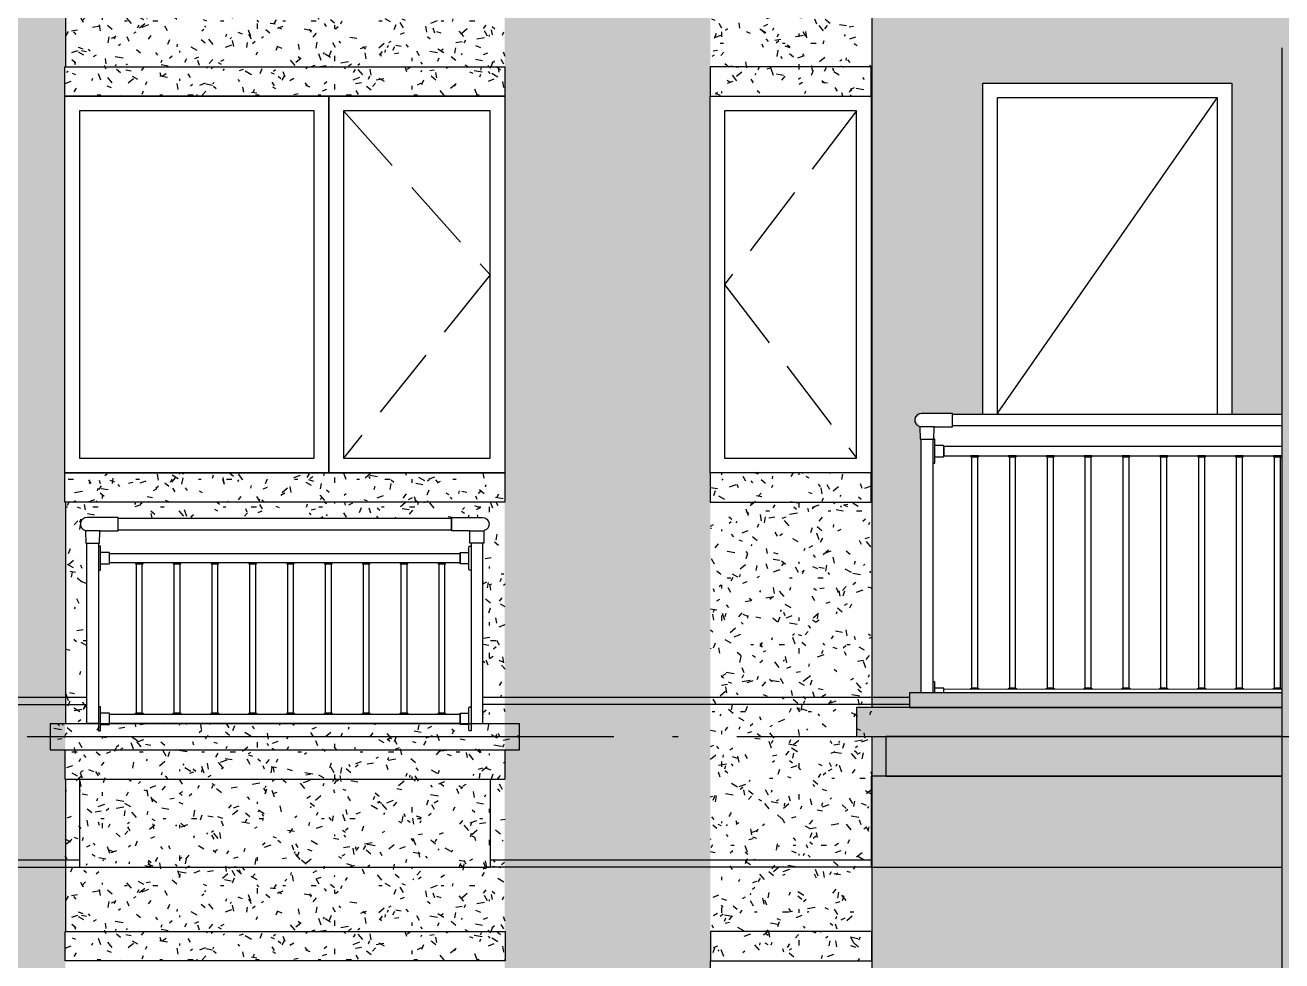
# Model space of a CAD drawing. Extents: x -12446 to 284554, y -295110 to 165007.
# Drawn here: x 4118 to 8404, y -259119 to -255927 of the extents above; entities that cross this region are included whole.
import ezdxf

# ---------------------------------------------------------------- set-up
doc = ezdxf.new("R2010")
doc.units = 0
doc.header["$LTSCALE"] = 1000
doc.linetypes.add('AX-14-E$0$AX-85-M02$0$DASH', pattern=[0.35, 0.25, -0.1])
doc.linetypes.add('AX-14-E$0$DOTE', pattern=[2.42, 2, -0.2, 0.02, -0.2])
doc.layers.get('0').update_dxf_attribs({"linetype": 'CONTINUOUS'})
for name, color, linetype in [('A-Anno-Note', 241, 'CONTINUOUS'), ('AX-14-comp-tc$0$AX-T-LMCZ-Z$0$AX-13-E01-E03$0$A-Detl-Patt', 8, 'CONTINUOUS'), ('AX-14-comp-tc$0$AX-T-LMCZ-Z$1$AX-13-E01-E03$0$家具与填充', 251, 'CONTINUOUS'), ('AX-14-comp-tc$0$灰褐色真石漆', 15, 'CONTINUOUS'), ('AX-14-E$0$A-Detl-Fine', 152, 'CONTINUOUS'), ('AX-14-E$0$A-Detl-Patt', 8, 'CONTINUOUS'), ('AX-14-E$0$A-Detl-Thin', 131, 'CONTINUOUS'), ('AX-14-E$0$A-elev-FIXT', 9, 'CONTINUOUS'), ('AX-14-E$0$A-elev-HRAL', 61, 'CONTINUOUS'), ('AX-14-E$0$栏杆型材', 82, 'CONTINUOUS'), ('AX-14-E$0$阳台栏杆扶手', 82, 'CONTINUOUS')]:
    doc.layers.add(name, color=color, linetype=linetype)
doc.layers.add('AX-14-E$0$A-Grid', color=222, linetype='AX-14-E$0$DOTE', plot=False)
pattern_1 = [(0, (-60267.77, -415132.6), (132, 228), [12, -201, 9, -87, 18, -213]), (10, (-60324.77, -415009.6), (80.67614, 285.3443), [21, -51, 27, -159, 15, -198]), (20, (-60354.77, -415105.6), (133.47095, 220.97625), [24, -165, 21, -123, 15, -96]), (30, (-60267.77, -415123.6), (-21.96926, 254.05187), [15, -99, 12, -147, 9, -195]), (40, (-60351.77, -415057.6), (33.83592, 216.37036), [12, -132, 9, -84, 24, -153]), (50, (-60306.77, -415165.6), (-80.24786, 235.7335), [6, -111, 15, -183, 18, -93]), (60, (-60297.77, -415144.6), (-99.47303, 223.70766), [15, -123, 6, -144, 12, -111]), (70, (-60330.77, -415180.6), (-109.89227, 215.58685), [9, -57, 18, -96, 12, -132]), (80, (-60315.77, -415003.6), (-208.56534, 164.71945), [21, -132, 9, -156, 18, -147]), (90, (-60297.77, -415132.6), (-264, 111), [18, -93, 12, -183, 6, -186]), (100, (-60345.77, -415039.6), (-247.97146, 145.1453), [21, -117, 18, -96, 21, -219]), (110, (-60366.77, -415210.6), (-240.44034, 81.69114), [24, -78, 12, -159, 18, -174]), (120, (-60447.77, -415174.6), (-286.64994, 28.49227), [15, -201, 18, -93, 21, -123]), (130, (-60381.77, -415240.6), (-279.10777, 71.26608), [9, -66, 12, -129, 24, -168]), (140, (-60471.77, -415000.6), (-220.59685, -34.20569), [18, -108, 21, -93, 12, -126]), (150, (-60222.77, -415258.6), (-204.82497, -120.76726), [12, -84, 24, -186, 21, -171]), (160, (-60420.77, -415090.6), (-237.90107, -162.4287), [18, -126, 15, -114, 12, -183]), (170, (-60402.77, -415162.6), (-215.64405, -169.12317), [27, -99, 18, -135, 24, -132])]
pattern_2 = [(37.5, (1.284, 0), (-1.9200376, 58.7295885), [0, -46.3296, 0, -51.816, 0, -49.53]), (7.5, (1.28, 0), (53.942794, 86.019012), [0, -24.9936, 0, -41.7576, 0, -16.002]), (327.5, (-36.207, 0), (94.919084, 0.172462), [0, -15.24, 0, -54.864, 0, -71.628]), (317.5, (-36.21, 0), (91.626774, 26.75152), [0, -7.62, 0, -35.9664, 0, -41.148])]

# ---------------------------------------------------------------- blocks, each defined once
blk = doc.blocks.new('AX-14-E$0$32固定座立面')
at = {"layer": 'AX-14-E$0$栏杆型材', "color": 6, "linetype": 'Continuous'}
blk.add_line((-7, -22.5), (-7, 22.5), dxfattribs=at)
blk.add_lwpolyline([(-7, -22.5, 0.41166), (-10, -19.5), (-36, -19.3, -0.41166), (-37, -18.3), (-37, 18.3, -0.41166), (-36, 19.3), (-10, 19.5, 0.41166), (-7, 22.5), (-7, 39, -0.41166), (-5, 41), (0, 41.1), (0, -41.1), (-5, -41, -0.41166), (-7, -39)], format="xyb", close=True, dxfattribs=at)
blk = doc.blocks.new('AX-14-E$0$4080转角立图')
at = {"layer": 'AX-14-E$0$A-elev-FIXT', "linetype": 'Continuous'}
blk.add_line((25.6, 42), (-24.3, 42), dxfattribs=at)
blk.add_lwpolyline([(-25.3, 43, -0.327139), (-24.2, 41.5), (-23.5, 0), (23.5, 0), (24.2, 40.5, -0.409111), (25.7, 42), (85.3, 42, 0.414214), (86.8, 43.5), (86.8, 86.5, 0.414214), (85.3, 88), (-18.8, 88, 0.865157)], format="xyb", close=True, dxfattribs=at)
blk = doc.blocks.new('*U339')
at = {"layer": 'AX-14-E$0$A-elev-HRAL', "ltscale": 10}
for points in [[(-12.5, 398, 0.414214), (-13, 397.5), (-13, 395.5, 0.414214), (-12.5, 395), (12.5, 395, 0.414214), (13, 395.5), (13, 397.5, 0.414214), (12.5, 398)], [(-12.5, -398, -0.414214), (-13, -397.5), (-13, -395.5, -0.414214), (-12.5, -395), (12.5, -395, -0.414214), (13, -395.5), (13, -397.5, -0.414214), (12.5, -398)]]:
    blk.add_lwpolyline(points, format="xyb", close=True, dxfattribs=at)
blk.add_lwpolyline([(9.5, -395), (-9.5, -395), (-9.5, 395), (9.5, 395)], close=True, dxfattribs=at)
blk = doc.blocks.new('AX-14-E$0$BEIKAICHANGYANGTAI2')
at = {"layer": 'AX-14-E$0$A-Detl-Fine', "elevation": 0}
blk.add_lwpolyline([(67418.8, 136189.5), (67418.8, 137269.5), (68168.8, 137269.5), (68168.8, 136189.5)], dxfattribs=at)
at = {"layer": 'AX-14-E$0$A-Detl-Patt', "elevation": 0}
blk.add_lwpolyline([(68168.8, 137269.5), (67418.8, 136194.5), (67422.3, 136189.5)], dxfattribs=at)
at = {"layer": 'AX-14-E$0$A-Detl-Thin', "elevation": 0}
for points in [[(67368.8, 136189.5), (67368.8, 137319.5), (68218.8, 137319.5), (68218.8, 136189.5)], [(68388.9, 135239.5), (67118.8, 135239.5), (67118.8, 135189.5), (68388.9, 135189.5)], [(68388.9, 135189.5), (66938.9, 135189.5), (66938.9, 135089.5), (68388.9, 135089.5)], [(68388.9, 135089.5), (67038.9, 135089.5), (67038.9, 134954.5), (68388.9, 134954.5)], [(68388.9, 134954.5), (66988.9, 134954.5), (66988.9, 134644.5), (68388.9, 134644.5)]]:
    blk.add_lwpolyline(points, dxfattribs=at)
at = {"layer": 'AX-14-E$0$栏杆型材', "color": 6, "linetype": 'Continuous'}
blk.add_line((67205.9, 135239.5, 0), (67205.9, 135258, 0), dxfattribs=at)
at = {"layer": 'AX-14-E$0$栏杆型材', "elevation": 0}
for points in [[(67158.9, 135239.5), (67158.9, 136104.5), (67198.9, 136104.5), (67198.9, 135239.5)], [(68388.9, 136079.5), (67235.9, 136079.5), (67235.9, 136047.5), (68388.9, 136047.5)], [(67235.9, 135240.6), (67235.9, 135252.6), (68388.9, 135251.7)], [(67198.9, 135189.5), (67158.9, 135189.5)], [(67761.4, 135189.5), (67721.4, 135189.5)]]:
    blk.add_lwpolyline(points, dxfattribs=at)
at = {"layer": 'AX-14-E$0$栏杆型材', "color": 6, "linetype": 'Continuous', "elevation": 0}
blk.add_lwpolyline([(67235.9, 135239.5), (67235.9, 135253.7, 0.41166), (67235, 135254.7), (67208.9, 135255, -0.41166), (67205.9, 135258), (67205.9, 135274.5, 0.41166), (67204, 135276.5), (67198.9, 135276.6), (67198.9, 135239.5)], format="xyb", dxfattribs=at)
at = {"layer": 'AX-14-E$0$阳台栏杆扶手', "elevation": 0}
blk.add_lwpolyline([(68388.9, 136149.5), (67265.7, 136149.5), (67265.7, 136189.5), (68388.9, 136189.5)], dxfattribs=at)
at = {"color": 0, "linetype": 'ByBlock', "lineweight": -2}
for p in [(67341.2, 135649.5, 0), (67470.2, 135649.5, 0), (67599.2, 135649.5, 0), (67728.2, 135649.5, 0), (67857.2, 135649.5, 0), (67986.2, 135649.5, 0), (68115.2, 135649.5, 0), (68244.2, 135649.5, 0), (68373.2, 135649.5, 0)]:
    blk.add_blockref('*U339', p, dxfattribs=at)
at = {"layer": 'AX-14-E$0$A-elev-HRAL'}
blk.add_blockref('AX-14-E$0$4080转角立图', (67178.9, 136104.5, 0), dxfattribs=at)
at = {"layer": 'AX-14-E$0$A-elev-HRAL', "extrusion": (0, 0, -1), "zscale": -1}
blk.add_blockref('AX-14-E$0$32固定座立面', (-67198.9, 136063.5, 0), dxfattribs=at)
blk = doc.blocks.new('AX-14-E$0$AGSSHDSHDHDHD')
at = {"layer": 'AX-14-E$0$A-Detl-Fine'}
for points in [[(3150, 2900), (2350, 2900), (2350, 1715), (3150, 1715)], [(3750, 2900), (3250, 2900), (3250, 1715), (3750, 1715)], [(5000, 2900), (4550, 2900), (4550, 1715), (5000, 1715)]]:
    blk.add_lwpolyline(points, close=True, dxfattribs=at)
at = {"layer": 'AX-14-E$0$A-Detl-Patt', "linetype": 'AX-14-E$0$AX-85-M02$0$DASH'}
for points in [[(3250, 2900), (3750, 2340), (3250, 1715)], [(5000, 2900), (4550, 2307.5), (5000, 1715)]]:
    blk.add_lwpolyline(points, dxfattribs=at)
at = {"layer": 'AX-14-E$0$A-Detl-Thin'}
for points in [[(6450.2, 3115), (6450, 165)], [(4500, 3050), (4500, 2950), (5050, 2950), (5050, 3050), (4500, 3050)], [(4500, 1665), (4500, 1565), (5050, 1565), (5050, 1665), (4500, 1665)], [(3800, 720), (3800, 620)], [(2350, 620), (3800, 620)], [(3750, 620), (3750, 320)], [(2350, 320), (3750, 320)]]:
    blk.add_lwpolyline(points, dxfattribs=at)
for points in [[(2300, 3050), (3800, 3050), (3800, 2950), (2300, 2950)], [(2300, 2950), (3800, 2950), (3800, 1665), (2300, 1665)], [(3200, 2950), (3200, 1665)], [(4500, 2950), (5050, 2950), (5050, 1665), (4500, 1665)], [(2300, 1665), (3800, 1665), (3800, 1565), (2300, 1565)]]:
    blk.add_lwpolyline(points, close=True, dxfattribs=at)
at = {"layer": 'AX-14-E$0$A-elev-HRAL', "ltscale": 10}
for points in [[(2541, 1358, 0.414214), (2540.5, 1357.5), (2540.5, 1355.5, 0.414214), (2541, 1355), (2566, 1355, 0.414214), (2566.5, 1355.5), (2566.5, 1357.5, 0.414214), (2566, 1358)], [(2670, 1358, 0.414214), (2669.5, 1357.5), (2669.5, 1355.5, 0.414214), (2670, 1355), (2695, 1355, 0.414214), (2695.5, 1355.5), (2695.5, 1357.5, 0.414214), (2695, 1358)], [(2799, 1358, 0.414214), (2798.5, 1357.5), (2798.5, 1355.5, 0.414214), (2799, 1355), (2824, 1355, 0.414214), (2824.5, 1355.5), (2824.5, 1357.5, 0.414214), (2824, 1358)], [(2928, 1358, 0.414214), (2927.5, 1357.5), (2927.5, 1355.5, 0.414214), (2928, 1355), (2953, 1355, 0.414214), (2953.5, 1355.5), (2953.5, 1357.5, 0.414214), (2953, 1358)], [(3057, 1358, 0.414214), (3056.5, 1357.5), (3056.5, 1355.5, 0.414214), (3057, 1355), (3082, 1355, 0.414214), (3082.5, 1355.5), (3082.5, 1357.5, 0.414214), (3082, 1358)], [(3186, 1358, 0.414214), (3185.5, 1357.5), (3185.5, 1355.5, 0.414214), (3186, 1355), (3211, 1355, 0.414214), (3211.5, 1355.5), (3211.5, 1357.5, 0.414214), (3211, 1358)], [(3315, 1358, 0.414214), (3314.5, 1357.5), (3314.5, 1355.5, 0.414214), (3315, 1355), (3340, 1355, 0.414214), (3340.5, 1355.5), (3340.5, 1357.5, 0.414214), (3340, 1358)], [(3444, 1358, 0.414214), (3443.5, 1357.5), (3443.5, 1355.5, 0.414214), (3444, 1355), (3469, 1355, 0.414214), (3469.5, 1355.5), (3469.5, 1357.5, 0.414214), (3469, 1358)], [(3573, 1358, 0.414214), (3572.5, 1357.5), (3572.5, 1355.5, 0.414214), (3573, 1355), (3598, 1355, 0.414214), (3598.5, 1355.5), (3598.5, 1357.5, 0.414214), (3598, 1358)], [(2541, 842, -0.414214), (2540.5, 842.5), (2540.5, 844.5, -0.414214), (2541, 845), (2566, 845, -0.414214), (2566.5, 844.5), (2566.5, 842.5, -0.414214), (2566, 842)], [(2670, 842, -0.414214), (2669.5, 842.5), (2669.5, 844.5, -0.414214), (2670, 845), (2695, 845, -0.414214), (2695.5, 844.5), (2695.5, 842.5, -0.414214), (2695, 842)], [(2799, 842, -0.414214), (2798.5, 842.5), (2798.5, 844.5, -0.414214), (2799, 845), (2824, 845, -0.414214), (2824.5, 844.5), (2824.5, 842.5, -0.414214), (2824, 842)], [(2928, 842, -0.414214), (2927.5, 842.5), (2927.5, 844.5, -0.414214), (2928, 845), (2953, 845, -0.414214), (2953.5, 844.5), (2953.5, 842.5, -0.414214), (2953, 842)], [(3057, 842, -0.414214), (3056.5, 842.5), (3056.5, 844.5, -0.414214), (3057, 845), (3082, 845, -0.414214), (3082.5, 844.5), (3082.5, 842.5, -0.414214), (3082, 842)], [(3186, 842, -0.414214), (3185.5, 842.5), (3185.5, 844.5, -0.414214), (3186, 845), (3211, 845, -0.414214), (3211.5, 844.5), (3211.5, 842.5, -0.414214), (3211, 842)], [(3315, 842, -0.414214), (3314.5, 842.5), (3314.5, 844.5, -0.414214), (3315, 845), (3340, 845, -0.414214), (3340.5, 844.5), (3340.5, 842.5, -0.414214), (3340, 842)], [(3444, 842, -0.414214), (3443.5, 842.5), (3443.5, 844.5, -0.414214), (3444, 845), (3469, 845, -0.414214), (3469.5, 844.5), (3469.5, 842.5, -0.414214), (3469, 842)], [(3573, 842, -0.414214), (3572.5, 842.5), (3572.5, 844.5, -0.414214), (3573, 845), (3598, 845, -0.414214), (3598.5, 844.5), (3598.5, 842.5, -0.414214), (3598, 842)]]:
    blk.add_lwpolyline(points, format="xyb", close=True, dxfattribs=at)
for points in [[(2563, 845), (2544, 845), (2544, 1355), (2563, 1355)], [(2692, 845), (2673, 845), (2673, 1355), (2692, 1355)], [(2821, 845), (2802, 845), (2802, 1355), (2821, 1355)], [(2950, 845), (2931, 845), (2931, 1355), (2950, 1355)], [(3079, 845), (3060, 845), (3060, 1355), (3079, 1355)], [(3208, 845), (3189, 845), (3189, 1355), (3208, 1355)], [(3337, 845), (3318, 845), (3318, 1355), (3337, 1355)], [(3466, 845), (3447, 845), (3447, 1355), (3466, 1355)], [(3595, 845), (3576, 845), (3576, 1355), (3595, 1355)]]:
    blk.add_lwpolyline(points, close=True, dxfattribs=at)
at = {"layer": 'AX-14-E$0$栏杆型材'}
blk.add_lwpolyline([(2452, 1390), (3648, 1390), (3648, 1358), (2452, 1358)], close=True, dxfattribs=at)
at = {"layer": 'AX-14-E$0$阳台栏杆扶手'}
blk.add_lwpolyline([(3618.3, 1470), (2481.8, 1470), (2481.8, 1510), (3618.3, 1510)], close=True, dxfattribs=at)
blk.add_blockref('AX-14-E$0$BEIKAICHANGYANGTAI2', (-61938.8, -134324.5, 0))
at = {"layer": 'AX-14-E$0$A-elev-HRAL'}
for name, p in [('AX-14-E$0$4080转角立图', (2395, 1425)), ('AX-14-E$0$32固定座立面', (3685, 1374))]:
    blk.add_blockref(name, p, dxfattribs=at)
at = {"layer": 'AX-14-E$0$A-elev-HRAL', "xscale": -1}
for name, p in [('AX-14-E$0$4080转角立图', (3705, 1425)), ('AX-14-E$0$32固定座立面', (2415, 1374))]:
    blk.add_blockref(name, p, dxfattribs=at)
blk.add_wipeout([(2250, 810), (3850, 810), (3850, 720), (2250, 720)]).dxf.layer = 'AX-14-E$0$A-Detl-Thin'
at = {"layer": 'AX-14-E$0$A-Detl-Thin'}
for points in [[(2250, 810), (3850, 810)], [(2250, 810), (2250, 720), (2300, 720), (2300, 620), (2350, 620), (2350, 320)], [(3850, 720), (3850, 810)], [(2300, 720), (3850, 720)]]:
    blk.add_lwpolyline(points, dxfattribs=at)
at = {"layer": 'AX-14-E$0$栏杆型材'}
for points in [[(2375, 1425), (2415, 1425), (2415, 810), (2375, 810)], [(3725, 1425), (3685, 1425), (3685, 810), (3725, 810)], [(2452, 842), (3648, 842), (3648, 810), (2452, 810)]]:
    blk.add_lwpolyline(points, close=True, dxfattribs=at)
at = {"layer": 'AX-14-E$0$A-elev-HRAL', "xscale": -1}
blk.add_blockref('AX-14-E$0$32固定座立面', (2415, 826), dxfattribs=at)
at = {"layer": 'AX-14-E$0$A-elev-HRAL'}
blk.add_blockref('AX-14-E$0$32固定座立面', (3685, 826), dxfattribs=at)
blk = doc.blocks.new('AX-14-E$0$wyhrehaw3yrjret')
at = {"layer": 'AX-14-E$0$A-Detl-Patt'}
for p, q in [((63836.2, 150634.7), (64661.2, 150634.7)), ((63836.2, 150609.7), (64661.2, 150609.7)), ((63836.2, 150079.7), (64636.2, 150079.7)), ((63836.2, 150054.7), (64636.2, 150054.7))]:
    blk.add_line(p, q, dxfattribs=at)
for points in [[(66011.2, 150634.7), (67466.1, 150634.7)], [(67466.1, 150609.7), (66011.2, 150609.7)], [(66036.2, 150079.7), (67336.3, 150079.7)], [(67336.3, 150054.7), (66036.2, 150054.7)]]:
    blk.add_lwpolyline(points, dxfattribs=at)
blk = doc.blocks.new('AX-14-E$0$A$C78EB6178')
at = {"layer": 'AX-14-E$0$A-Detl-Thin'}
for points in [[(6400, 3600), (6400, 900)], [(3751.3, 3535), (3751.3, 3435), (2251.3, 3435), (2251.3, 3535), (3751.3, 3535)]]:
    blk.add_lwpolyline(points, dxfattribs=at)
for points in [[(4451.3, 3535), (4451.3, 3435), (5001.3, 3435), (5001.3, 3535)], [(4451.3, 3435), (5001.3, 3435), (5001.3, 2700), (4451.3, 2700)]]:
    blk.add_lwpolyline(points, close=True, dxfattribs=at)
blk = doc.blocks.new('AX-14-comp-tc')
at = {"layer": 'AX-14-comp-tc$0$AX-T-LMCZ-Z$1$AX-13-E01-E03$0$家具与填充'}
h = blk.add_hatch(dxfattribs=at)
h.set_pattern_fill('AR-SAND', color=256, scale=24)
h.set_pattern_definition([(37.5, (-86572.637, -326606.213), (-1.920038, 58.729588), [0, -46.3296, 0, -51.816, 0, -49.53]), (7.5, (-86572.64, -326606.21), (53.942794, 86.01901), [0, -24.9936, 0, -41.7576, 0, -16.002]), (327.5, (-86610.13, -326606.213), (94.919084, 0.172462), [0, -15.24, 0, -54.864, 0, -71.628]), (317.5, (-86610.13, -326606.21), (91.626774, 26.75152), [0, -7.62, 0, -35.9664, 0, -41.148])])
h.paths.add_polyline_path([(8478.7, -253742.1), (8477.4, -253912.1), (8514.7, -253988.2), (8527.4, -254071.8), (8527.4, -254442.1), (8577.4, -254442.1), (8577.4, -254592.1), (8652.4, -254592.1), (8652.4, -255491.9), (1002.4, -255491.9), (1002.4, -255591.9), (1022.4, -255591.9), (1022.4, -255691.9), (1072.4, -255691.9), (1222.4, -256321.9), (1272.4, -256321.9), (1272.4, -256591.9), (1252.4, -256591.9), (1252.4, -256691.9), (6902.4, -256691.9), (6902.4, -256646.9), (8252.5, -256646.9), (8252.4, -268242.1), (8852, -268241.9), (8852, -266536.9), (10050.7, -266536.9), (10050.7, -268686.9), (10151.1, -268686.9), (10151.1, -266536.9), (11352.4, -266536.9), (11352.4, -268241.9), (13852.4, -268241.9), (13852.4, -256691.9), (22902.4, -256691.9), (22926.1, -266276.9), (22900.9, -266276.9), (22901.3, -268241.9), (25152.4, -268241.9), (25152.4, -256691.9), (28052.4, -256691.9), (28052.8, -256646.9), (29952.4, -256646.9), (29952.4, -256689.3), (35452.4, -256689.3), (35452.4, -256591.9), (35402.4, -256591.9), (35402.4, -256321.9), (35452.4, -256321.9), (35602.4, -255691.9), (35652.4, -255691.9), (35652.4, -255591.9), (35702.4, -255591.9), (35702.4, -255491.9), (30302.4, -255491.9), (28046.9, -255491.9), (28046.9, -254592.1), (28121.9, -254592.1), (28121.9, -254442.1), (28171.9, -254442.1), (28171.9, -254071.8), (28184.7, -253988.2), (28221.9, -253912.1), (28221.9, -253742.1), (27271.9, -253742.1), (18810.9, -253741.9), (18759.2, -254121.9), (17940.1, -254121.9), (17888.7, -253743.5)])
h.paths.add_polyline_path([(1852.4, -255691.9), (3101.1, -255691.9), (3302.4, -256591.9), (1852.4, -256591.9)], flags=16)
h.paths.add_polyline_path([(4102.4, -255691.9), (5602.4, -255691.9), (5602.4, -256591.9), (4102.4, -256591.9)], flags=16)
h.paths.add_polyline_path([(9602.4, -254911.9), (10602.4, -254911.9), (10602.4, -255491.9), (9602.4, -255491.9)], flags=16)
h.paths.add_polyline_path([(9602.4, -257761.9), (10602.4, -257761.9), (10602.4, -256691.9), (9602.4, -256691.9)], flags=16)
h.paths.add_polyline_path([(9602.4, -257761.9), (10602.4, -257761.9), (10602.4, -259361.9), (9602.4, -259361.9)], flags=16)
h.paths.add_polyline_path([(10602.4, -260711.9), (9602.4, -260711.9), (9602.4, -262311.9), (10602.4, -262311.9)], flags=16)
h.paths.add_polyline_path([(9602.4, -262311.9), (10602.4, -262311.9), (10602.4, -263586.9), (9602.4, -263586.9)], flags=16)
h.paths.add_polyline_path([(9602.4, -263586.9), (10602.4, -263586.9), (10602.4, -265186.9), (9602.4, -265186.9)], flags=16)
h.paths.add_polyline_path([(8652.4, -266136.9), (11552.4, -266136.9), (11552.4, -266236.9), (8652.4, -266236.9)], flags=16)
h.paths.add_polyline_path([(26102.4, -254911.9), (27102.4, -254911.9), (27102.4, -255491.9), (26102.4, -255491.9)], flags=16)
h.paths.add_polyline_path([(24302.2, -266726.9), (25002.6, -266726.9), (25000.9, -268076.9), (24301.3, -268076.9)], flags=16)
h.paths.add_polyline_path([(31998.3, -255691.9), (30498.3, -255691.9), (30498.3, -256591.9), (31998.3, -256591.9)], flags=16)
h.paths.add_polyline_path([(34152.4, -256591.9), (32805.2, -256591.9), (33002.4, -255691.9), (34152.4, -255691.9)], flags=16)
h.paths.add_polyline_path([(9602.4, -265186.9), (10602.4, -265186.9), (10602.4, -266136.9), (9602.4, -266136.9)], flags=16)
edge = h.paths.add_edge_path(flags=17)
edge.add_line((9602.4, -253742.1), (9602.4, -254911.7))
edge.add_line((9602.4, -254911.7), (10602.4, -254911.7))
edge.add_line((10602.4, -254911.7), (10602.4, -253742.1))
edge.add_line((10602.4, -253742.1), (9602.4, -253742.1))
edge.add_line((9602.4, -259361.9), (10602.4, -259361.9))
edge.add_line((10602.4, -259361.9), (10602.4, -260711.9))
edge.add_line((10602.4, -260711.9), (9602.4, -260711.9))
edge.add_line((9602.4, -260711.9), (9602.4, -259391.9))
edge.add_line((13852.4, -253742.1), (13852.4, -255491.9))
edge.add_line((13852.4, -255491.9), (22452.4, -255491.9))
edge.add_line((22452.4, -255491.9), (22452.4, -253741.9))
edge.add_line((22452.4, -253741.9), (18810.9, -253741.9))
edge.add_line((18810.9, -253741.9), (18759.2, -254121.9))
edge.add_line((18759.2, -254121.9), (17940.1, -254121.9))
edge.add_line((17940.1, -254121.9), (17888.7, -253743.5))
edge.add_line((17888.7, -253743.5), (13852.4, -253741.9))
edge.add_line((26102.4, -253742.1), (26102.4, -254911.9))
edge.add_line((26102.4, -254911.9), (27102.4, -254911.9))
edge.add_line((27102.4, -254911.9), (27102.4, -253742.1))
edge.add_line((27102.4, -253742.1), (26102.4, -253742.1))
h = blk.add_hatch(dxfattribs=at)
h.set_pattern_fill('AR-SAND', color=256, scale=24)
h.set_pattern_definition([(37.5, (-60483.766, -415276.595), (-1.920038, 58.729588), [0, -46.3296, 0, -51.816, 0, -49.53]), (7.5, (-60483.77, -415276.595), (53.942794, 86.019012), [0, -24.9936, 0, -41.7576, 0, -16.002]), (327.5, (-60521.257, -415276.595), (94.919084, 0.172462), [0, -15.24, 0, -54.864, 0, -71.628]), (317.5, (-60521.26, -415276.595), (91.626774, 26.75152), [0, -7.62, 0, -35.9664, 0, -41.148])])
h.paths.add_polyline_path([(1352.4, -256691.9), (5578, -256716.9), (5629.3, -268266.9), (1352.4, -268242.6)])
h.paths.add_polyline_path([(1852.4, -256691.9), (3352.4, -256691.9), (3352.4, -268241.9), (1852.4, -268241.9)], flags=17)
h.paths.add_polyline_path([(4102.4, -256691.9), (5603.7, -256691.9), (5603.7, -268241.9), (4102.4, -268241.9)], flags=17)
h.paths.add_polyline_path([(151.1, -268241.9), (1351.1, -268241.9), (1351.1, -266276.9), (151.1, -266276.9)])
h.paths.add_polyline_path([(51.1, -266276.9), (1351.1, -266276.9), (1351.1, -266176.9), (51.1, -266176.9)])
h = blk.add_hatch(dxfattribs=at)
h.set_pattern_fill('AR-SAND', color=256, scale=24)
h.set_pattern_definition(pattern_2)
h.paths.add_polyline_path([(8252.5, -265221.9), (6853.7, -265221.9), (6853.7, -264911.9), (6853.7, -264776.9), (6802.5, -264776.9), (6802.5, -264676.9), (6853.7, -264676.9), (6853.7, -262271.9), (8252.5, -262271.9), (8252.5, -263676.9), (8082.4, -263676.9), (8081.1, -262546.9), (7231.1, -262546.9), (7232.4, -263676.9), (7129.3, -263676.9), (7128.9, -263674.3), (7127.8, -263673.9), (7023.8, -263673.9), (7001, -263693.6), (7017.2, -263718.9), (7019, -263761.9), (7022.5, -263761.9), (7022.5, -264626.9), (8252.5, -264626.9)])
h = blk.add_hatch(dxfattribs=at)
h.set_pattern_fill('AR-SAND', color=256, scale=24)
h.set_pattern_definition(pattern_2)
h.paths.add_polyline_path([(6852.5, -265221.9), (8252.5, -265221.9), (8252.4, -267541.9), (8082.4, -267541.9), (8082.4, -266446.9), (7232.4, -266446.9), (7232.4, -267541.9), (7040.6, -267541.9), (7040.2, -267539.3), (7039.1, -267538.9), (6935.1, -267538.9), (6912.3, -267558.6), (6928.6, -267583.9), (6929.6, -267585.3), (6930.4, -267626.9), (6933.9, -267626.9), (6933.9, -268241.9), (6853.7, -268241.9)])
at = {"layer": 'AX-14-comp-tc$0$灰褐色真石漆'}
h = blk.add_hatch(dxfattribs=at)
h.set_pattern_fill('离散材料', color=256, scale=50)
h.set_pattern_definition([(0, (63.16, -6278.47), (132, 228), [12, -201, 9, -87, 18, -213]), (10, (6.16, -6155.47), (80.67614, 285.34428), [21, -51, 27, -159, 15, -198]), (20, (-23.84, -6251.47), (133.47095, 220.97625), [24, -165, 21, -123, 15, -96]), (30, (63.16, -6269.47), (-21.96926, 254.05187), [15, -99, 12, -147, 9, -195]), (40, (-20.84, -6203.47), (33.83592, 216.370355), [12, -132, 9, -84, 24, -153]), (50, (24.16, -6311.47), (-80.24786, 235.7335), [6, -111, 15, -183, 18, -93]), (60, (33.16, -6290.47), (-99.47303, 223.70766), [15, -123, 6, -144, 12, -111]), (70, (0.16, -6326.47), (-109.89227, 215.58685), [9, -57, 18, -96, 12, -132]), (80, (15.16, -6149.47), (-208.56534, 164.71945), [21, -132, 9, -156, 18, -147]), (90, (33.16, -6278.47), (-264, 111), [18, -93, 12, -183, 6, -186]), (100, (-14.84, -6185.47), (-247.97146, 145.1453), [21, -117, 18, -96, 21, -219]), (110, (-35.84, -6356.47), (-240.44034, 81.69114), [24, -78, 12, -159, 18, -174]), (120, (-116.84, -6320.47), (-286.64994, 28.49227), [15, -201, 18, -93, 21, -123]), (130, (-50.84, -6386.47), (-279.10777, 71.26608), [9, -66, 12, -129, 24, -168]), (140, (-140.84, -6146.47), (-220.59685, -34.20569), [18, -108, 21, -93, 12, -126]), (150, (108.16, -6404.47), (-204.82497, -120.76726), [12, -84, 24, -186, 21, -171]), (160, (-89.84, -6236.47), (-237.90107, -162.42869), [18, -126, 15, -114, 12, -183]), (170, (-71.84, -6308.47), (-215.64405, -169.12317), [27, -99, 18, -135, 24, -132])])
h.paths.add_polyline_path([(5601.1, -256691.9), (6302.4, -256691.9), (6302.4, -268241.9), (5601.1, -268241.9)])
h = blk.add_hatch(dxfattribs=at)
h.set_pattern_fill('离散材料', color=256, scale=50)
h.set_pattern_definition(pattern_1)
h.paths.add_polyline_path([(6302.4, -260926.9), (6852.4, -260926.9), (6852.4, -261376.9), (6802.4, -261376.9), (6802.4, -261476.9), (6852.4, -261476.9), (6852.4, -261646.9), (6817.4, -261646.9), (6817.4, -261706.9), (6852.4, -261706.9), (6852.4, -262296.9), (6802.4, -262296.9), (6802.4, -262426.9), (6852.4, -262426.9), (6852.4, -262591.9), (6302.4, -262591.9)])
h = blk.add_hatch(dxfattribs=at)
h.set_pattern_fill('离散材料', color=256, scale=50)
h.set_pattern_definition([(0, (-60267.77, -483000.28), (132, 228), [12, -201, 9, -87, 18, -213]), (10, (-60324.77, -482877.28), (80.67614, 285.3443), [21, -51, 27, -159, 15, -198]), (20, (-60354.77, -482973.28), (133.47095, 220.97625), [24, -165, 21, -123, 15, -96]), (30, (-60267.77, -482991.28), (-21.96926, 254.05187), [15, -99, 12, -147, 9, -195]), (40, (-60351.77, -482925.28), (33.83592, 216.370355), [12, -132, 9, -84, 24, -153]), (50, (-60306.77, -483033.28), (-80.24786, 235.7335), [6, -111, 15, -183, 18, -93]), (60, (-60297.77, -483012.28), (-99.47303, 223.70766), [15, -123, 6, -144, 12, -111]), (70, (-60330.77, -483048.28), (-109.89227, 215.58685), [9, -57, 18, -96, 12, -132]), (80, (-60315.77, -482871.28), (-208.56534, 164.71945), [21, -132, 9, -156, 18, -147]), (90, (-60297.77, -483000.28), (-264, 111), [18, -93, 12, -183, 6, -186]), (100, (-60345.77, -482907.28), (-247.97146, 145.1453), [21, -117, 18, -96, 21, -219]), (110, (-60366.77, -483078.28), (-240.44034, 81.69114), [24, -78, 12, -159, 18, -174]), (120, (-60447.77, -483042.28), (-286.64994, 28.49227), [15, -201, 18, -93, 21, -123]), (130, (-60381.77, -483108.28), (-279.10777, 71.26608), [9, -66, 12, -129, 24, -168]), (140, (-60471.77, -482868.28), (-220.59685, -34.20569), [18, -108, 21, -93, 12, -126]), (150, (-60222.77, -483126.28), (-204.82497, -120.76726), [12, -84, 24, -186, 21, -171]), (160, (-60420.77, -482958.28), (-237.90107, -162.4287), [18, -126, 15, -114, 12, -183]), (170, (-60402.77, -483030.28), (-215.64405, -169.12317), [27, -99, 18, -135, 24, -132])])
h.paths.add_polyline_path([(4052.4, -261799.6), (4052.4, -261889.6), (4102.4, -261889.6), (4102.4, -262509.6), (4152.4, -262509.6), (4152.4, -262491.9), (5552.4, -262491.9), (5552.4, -262509.6), (5602.4, -262509.6), (5602.4, -261889.6), (5652.4, -261889.6), (5652.4, -261799.6)])
h = blk.add_hatch(dxfattribs=at)
h.set_pattern_fill('离散材料', color=256, scale=50)
h.set_pattern_definition([(0, (-60267.76, -474132.6), (132, 228), [12, -201, 9, -87, 18, -213]), (10, (-60324.76, -474009.6), (80.67614, 285.3443), [21, -51, 27, -159, 15, -198]), (20, (-60354.76, -474105.6), (133.47095, 220.97625), [24, -165, 21, -123, 15, -96]), (30, (-60267.76, -474123.6), (-21.96926, 254.05187), [15, -99, 12, -147, 9, -195]), (40, (-60351.76, -474057.6), (33.83592, 216.37036), [12, -132, 9, -84, 24, -153]), (50, (-60306.76, -474165.6), (-80.24786, 235.7335), [6, -111, 15, -183, 18, -93]), (60, (-60297.76, -474144.6), (-99.47303, 223.70766), [15, -123, 6, -144, 12, -111]), (70, (-60330.76, -474180.6), (-109.89227, 215.58685), [9, -57, 18, -96, 12, -132]), (80, (-60315.76, -474003.6), (-208.56534, 164.71945), [21, -132, 9, -156, 18, -147]), (90, (-60297.76, -474132.6), (-264, 111), [18, -93, 12, -183, 6, -186]), (100, (-60345.76, -474039.6), (-247.97146, 145.1453), [21, -117, 18, -96, 21, -219]), (110, (-60366.76, -474210.6), (-240.44034, 81.69114), [24, -78, 12, -159, 18, -174]), (120, (-60447.76, -474174.6), (-286.64994, 28.49227), [15, -201, 18, -93, 21, -123]), (130, (-60381.76, -474240.6), (-279.10777, 71.26608), [9, -66, 12, -129, 24, -168]), (140, (-60471.76, -474000.6), (-220.59685, -34.20569), [18, -108, 21, -93, 12, -126]), (150, (-60222.76, -474258.6), (-204.82497, -120.76726), [12, -84, 24, -186, 21, -171]), (160, (-60420.76, -474090.6), (-237.90107, -162.4287), [18, -126, 15, -114, 12, -183]), (170, (-60402.76, -474162.6), (-215.64405, -169.12317), [27, -99, 18, -135, 24, -132])])
h.paths.add_polyline_path([(4102.4, -262491.9), (5602.4, -262491.9), (5602.4, -262591.9), (4102.4, -262591.9)])
h = blk.add_hatch(dxfattribs=at)
h.set_pattern_fill('离散材料', color=256, scale=50)
h.set_pattern_definition([(0, (-60267.76, -485932.6), (132, 228), [12, -201, 9, -87, 18, -213]), (10, (-60324.76, -485809.6), (80.67614, 285.3443), [21, -51, 27, -159, 15, -198]), (20, (-60354.76, -485905.6), (133.47095, 220.97625), [24, -165, 21, -123, 15, -96]), (30, (-60267.76, -485923.6), (-21.96926, 254.05187), [15, -99, 12, -147, 9, -195]), (40, (-60351.76, -485857.6), (33.83592, 216.370355), [12, -132, 9, -84, 24, -153]), (50, (-60306.76, -485965.6), (-80.24786, 235.7335), [6, -111, 15, -183, 18, -93]), (60, (-60297.76, -485944.6), (-99.47303, 223.70766), [15, -123, 6, -144, 12, -111]), (70, (-60330.76, -485980.6), (-109.89227, 215.58685), [9, -57, 18, -96, 12, -132]), (80, (-60315.76, -485803.6), (-208.56534, 164.71945), [21, -132, 9, -156, 18, -147]), (90, (-60297.76, -485932.6), (-264, 111), [18, -93, 12, -183, 6, -186]), (100, (-60345.76, -485839.6), (-247.97146, 145.1453), [21, -117, 18, -96, 21, -219]), (110, (-60366.76, -486010.6), (-240.44034, 81.69114), [24, -78, 12, -159, 18, -174]), (120, (-60447.76, -485974.6), (-286.64994, 28.49227), [15, -201, 18, -93, 21, -123]), (130, (-60381.76, -486040.6), (-279.10777, 71.26608), [9, -66, 12, -129, 24, -168]), (140, (-60471.76, -485800.6), (-220.59685, -34.20569), [18, -108, 21, -93, 12, -126]), (150, (-60222.76, -486058.6), (-204.82497, -120.76726), [12, -84, 24, -186, 21, -171]), (160, (-60420.76, -485890.6), (-237.90107, -162.4287), [18, -126, 15, -114, 12, -183]), (170, (-60402.76, -485962.6), (-215.64405, -169.12317), [27, -99, 18, -135, 24, -132])])
h.paths.add_polyline_path([(1852.4, -263876.9), (3102.4, -263876.9), (3102.4, -263976.9), (1852.4, -263976.9)])
h.paths.add_polyline_path([(4102.4, -263876.9), (5602.4, -263876.9), (5602.4, -263976.9), (4102.4, -263976.9)])
h = blk.add_hatch(dxfattribs=at)
h.set_pattern_fill('离散材料', color=256, scale=50)
h.set_pattern_definition(pattern_1)
h.paths.add_polyline_path([(6302.4, -263875.6), (6852.4, -263875.6), (6852.4, -264326.9), (6802.4, -264326.9), (6802.4, -264426.9), (6852.4, -264426.9), (6852.4, -264596.9), (6817.4, -264596.9), (6817.4, -264656.9), (6852.4, -264656.9), (6852.4, -265246.9), (6802.4, -265246.9), (6802.4, -265441.9), (6302.4, -265441.9)])
h = blk.add_hatch(dxfattribs=at)
h.set_pattern_fill('离散材料', color=256, scale=50)
h.set_pattern_definition([(0, (-60267.77, -418082.6), (132, 228), [12, -201, 9, -87, 18, -213]), (10, (-60324.77, -417959.6), (80.67614, 285.3443), [21, -51, 27, -159, 15, -198]), (20, (-60354.77, -418055.6), (133.47095, 220.97625), [24, -165, 21, -123, 15, -96]), (30, (-60267.77, -418073.6), (-21.96926, 254.05187), [15, -99, 12, -147, 9, -195]), (40, (-60351.77, -418007.6), (33.83592, 216.37036), [12, -132, 9, -84, 24, -153]), (50, (-60306.77, -418115.6), (-80.24786, 235.7335), [6, -111, 15, -183, 18, -93]), (60, (-60297.77, -418094.6), (-99.47303, 223.70766), [15, -123, 6, -144, 12, -111]), (70, (-60330.77, -418130.6), (-109.89227, 215.58685), [9, -57, 18, -96, 12, -132]), (80, (-60315.77, -417953.6), (-208.56534, 164.71945), [21, -132, 9, -156, 18, -147]), (90, (-60297.77, -418082.6), (-264, 111), [18, -93, 12, -183, 6, -186]), (100, (-60345.77, -417989.6), (-247.97146, 145.1453), [21, -117, 18, -96, 21, -219]), (110, (-60366.77, -418160.6), (-240.44034, 81.69114), [24, -78, 12, -159, 18, -174]), (120, (-60447.77, -418124.6), (-286.64994, 28.49227), [15, -201, 18, -93, 21, -123]), (130, (-60381.77, -418190.6), (-279.10777, 71.26608), [9, -66, 12, -129, 24, -168]), (140, (-60471.77, -417950.6), (-220.59685, -34.20569), [18, -108, 21, -93, 12, -126]), (150, (-60222.77, -418208.6), (-204.82497, -120.76726), [12, -84, 24, -186, 21, -171]), (160, (-60420.77, -418040.6), (-237.90107, -162.4287), [18, -126, 15, -114, 12, -183]), (170, (-60402.77, -418112.6), (-215.64405, -169.12317), [27, -99, 18, -135, 24, -132])])
h.paths.add_polyline_path([(4177.4, -264731.9), (4177.4, -264116.9), (4173.9, -264116.9), (4173.2, -264075.3), (4155.6, -264051.9), (4174.1, -264029.5), (4282.6, -264028.9), (4283.7, -264029.3), (4284.1, -264030.4), (4284.1, -264031.9), (5420.6, -264031.9), (5420.6, -264030.4), (5421.1, -264029.3), (5422.1, -264028.9), (5526.1, -264028.9), (5536.9, -264030.6), (5541.6, -264033.9), (5545.5, -264038.1), (5548.5, -264044), (5549.1, -264051.9), (5548.4, -264059.1), (5545, -264065.7), (5539.7, -264070.8), (5531.9, -264074.5), (5531.6, -264075.3), (5530.9, -264116.9), (5527.4, -264116.9), (5527.4, -264731.9), (5602.4, -264731.9), (5602.4, -263976.9), (4102.4, -263976.9), (4102.4, -264731.9)])
h = blk.add_hatch(dxfattribs=at)
h.set_pattern_fill('离散材料', color=256, scale=50)
h.set_pattern_definition([(0, (-60267.76, -485950.28), (132, 228), [12, -201, 9, -87, 18, -213]), (10, (-60324.76, -485827.28), (80.67614, 285.3443), [21, -51, 27, -159, 15, -198]), (20, (-60354.76, -485923.28), (133.47095, 220.97625), [24, -165, 21, -123, 15, -96]), (30, (-60267.76, -485941.28), (-21.96926, 254.05187), [15, -99, 12, -147, 9, -195]), (40, (-60351.76, -485875.28), (33.83592, 216.370355), [12, -132, 9, -84, 24, -153]), (50, (-60306.76, -485983.28), (-80.24786, 235.7335), [6, -111, 15, -183, 18, -93]), (60, (-60297.76, -485962.28), (-99.47303, 223.70766), [15, -123, 6, -144, 12, -111]), (70, (-60330.76, -485998.28), (-109.89227, 215.58685), [9, -57, 18, -96, 12, -132]), (80, (-60315.76, -485821.28), (-208.56534, 164.71945), [21, -132, 9, -156, 18, -147]), (90, (-60297.76, -485950.28), (-264, 111), [18, -93, 12, -183, 6, -186]), (100, (-60345.76, -485857.28), (-247.97146, 145.1453), [21, -117, 18, -96, 21, -219]), (110, (-60366.76, -486028.28), (-240.44034, 81.69114), [24, -78, 12, -159, 18, -174]), (120, (-60447.76, -485992.28), (-286.64994, 28.49227), [15, -201, 18, -93, 21, -123]), (130, (-60381.76, -486058.28), (-279.10777, 71.26608), [9, -66, 12, -129, 24, -168]), (140, (-60471.76, -485818.28), (-220.59685, -34.20569), [18, -108, 21, -93, 12, -126]), (150, (-60222.76, -486076.28), (-204.82497, -120.76726), [12, -84, 24, -186, 21, -171]), (160, (-60420.76, -485908.28), (-237.90107, -162.4287), [18, -126, 15, -114, 12, -183]), (170, (-60402.76, -485980.28), (-215.64405, -169.12317), [27, -99, 18, -135, 24, -132])])
h.paths.add_polyline_path([(4052.4, -264731.9), (4052.4, -264821.9), (4102.4, -264821.9), (4102.4, -265441.9), (4152.4, -265441.9), (4153.7, -265441.9), (5553.7, -265441.9), (5552.4, -265441.9), (5602.4, -265441.9), (5602.4, -264821.9), (5652.4, -264821.9), (5652.4, -264731.9)])
h = blk.add_hatch(dxfattribs=at)
h.set_pattern_fill('离散材料', color=256, scale=50)
h.set_pattern_definition([(0, (-60267.76, -477082.6), (132, 228), [12, -201, 9, -87, 18, -213]), (10, (-60324.76, -476959.6), (80.67614, 285.3443), [21, -51, 27, -159, 15, -198]), (20, (-60354.76, -477055.6), (133.47095, 220.97625), [24, -165, 21, -123, 15, -96]), (30, (-60267.76, -477073.6), (-21.96926, 254.05187), [15, -99, 12, -147, 9, -195]), (40, (-60351.76, -477007.6), (33.83592, 216.37036), [12, -132, 9, -84, 24, -153]), (50, (-60306.76, -477115.6), (-80.24786, 235.7335), [6, -111, 15, -183, 18, -93]), (60, (-60297.76, -477094.6), (-99.47303, 223.70766), [15, -123, 6, -144, 12, -111]), (70, (-60330.76, -477130.6), (-109.89227, 215.58685), [9, -57, 18, -96, 12, -132]), (80, (-60315.76, -476953.6), (-208.56534, 164.71945), [21, -132, 9, -156, 18, -147]), (90, (-60297.76, -477082.6), (-264, 111), [18, -93, 12, -183, 6, -186]), (100, (-60345.76, -476989.6), (-247.97146, 145.1453), [21, -117, 18, -96, 21, -219]), (110, (-60366.76, -477160.6), (-240.44034, 81.69114), [24, -78, 12, -159, 18, -174]), (120, (-60447.76, -477124.6), (-286.64994, 28.49227), [15, -201, 18, -93, 21, -123]), (130, (-60381.76, -477190.6), (-279.10777, 71.26608), [9, -66, 12, -129, 24, -168]), (140, (-60471.76, -476950.6), (-220.59685, -34.20569), [18, -108, 21, -93, 12, -126]), (150, (-60222.76, -477208.6), (-204.82497, -120.76726), [12, -84, 24, -186, 21, -171]), (160, (-60420.76, -477040.6), (-237.90107, -162.4287), [18, -126, 15, -114, 12, -183]), (170, (-60402.76, -477112.6), (-215.64405, -169.12317), [27, -99, 18, -135, 24, -132])])
h.paths.add_polyline_path([(4102.4, -265441.9), (5602.4, -265441.9), (5602.4, -265541.9), (4102.4, -265541.9)])
h = blk.add_hatch(dxfattribs=at)
h.set_pattern_fill('离散材料', color=256, scale=50)
h.set_pattern_definition([(0, (-60267.77, -415132.6), (132, 228), [12, -201, 9, -87, 18, -213]), (10, (-60324.77, -415009.6), (80.67614, 285.3443), [21, -51, 27, -159, 15, -198]), (20, (-60354.77, -415105.6), (133.47095, 220.97625), [24, -165, 21, -123, 15, -96]), (30, (-60267.77, -415123.6), (-21.96926, 254.05187), [15, -99, 12, -147, 9, -195]), (40, (-60351.77, -415057.6), (33.83592, 216.37036), [12, -132, 9, -84, 24, -153]), (50, (-60306.77, -415165.6), (-80.24786, 235.7335), [6, -111, 15, -183, 18, -93]), (60, (-60297.77, -415144.6), (-99.47303, 223.70766), [15, -123, 6, -144, 12, -111]), (70, (-60330.77, -415180.6), (-109.89227, 215.58685), [9, -57, 18, -96, 12, -132]), (80, (-60315.77, -415003.6), (-208.56534, 164.71945), [21, -132, 9, -156, 18, -147]), (90, (-60297.77, -415132.6), (-264, 111), [18, -93, 12, -183, 6, -186]), (100, (-60345.77, -415039.6), (-247.97146, 145.1453), [21, -117, 18, -96, 21, -219]), (110, (-60366.77, -415210.6), (-240.44034, 81.69114), [24, -78, 12, -159, 18, -174]), (120, (-60447.77, -415174.6), (-286.64994, 28.49227), [15, -201, 18, -93, 21, -123]), (130, (-60381.77, -415240.6), (-279.10777, 71.26608), [9, -66, 12, -129, 24, -168]), (140, (-60471.77, -415000.6), (-220.59685, -34.20569), [18, -108, 21, -93, 12, -126]), (150, (-60222.77, -415258.6), (-204.82497, -120.76726), [12, -84, 24, -186, 21, -171]), (160, (-60420.77, -415090.6), (-237.90107, -162.4287), [18, -126, 15, -114, 12, -183]), (170, (-60402.77, -415162.6), (-215.64405, -169.12317), [27, -99, 18, -135, 24, -132])])
h.paths.add_polyline_path([(6303.7, -265441.9), (6853.7, -265441.9), (6853.7, -265541.9), (6303.7, -265541.9)])
at = {"layer": 'AX-14-comp-tc$0$AX-T-LMCZ-Z$0$AX-13-E01-E03$0$A-Detl-Patt'}
for p, q in [((6853.7, -264676.9), (6853.7, -261826.9)), ((4103.7, -261971.9), (4103.7, -262491.9)), ((4103.7, -263976.9), (4103.7, -264731.9)), ((6853.7, -268241.9), (6853.7, -264776.9)), ((4103.7, -264921.9), (4103.7, -265441.9))]:
    blk.add_line(p, q, dxfattribs=at)
blk = doc.blocks.new('AX-14-E')
blk.add_blockref('AX-14-E$0$AGSSHDSHDHDHD', (1953.9, -259119.4))
at = {"layer": 'AX-14-E$0$A-Grid'}
blk.add_line((-714.4, -258354.4), (39369.1, -258354.4), dxfattribs=at)
at = {"layer": 'AX-14-E$0$A-Detl-Thin', "color": 6}
blk.add_blockref('AX-14-E$0$wyhrehaw3yrjret', (-60332.2, -408854.1), dxfattribs=at)
blk.add_blockref('AX-14-E$0$A$C78EB6178', (2003.9, -262554.4))
at = {"layer": 'AX-14-E$0$A-Detl-Thin'}
blk.add_blockref('AX-14-comp-tc', (152.8, 6422.5), dxfattribs=at)

msp = doc.modelspace()

# ---------------------------------------------------------------- block references
at = {"layer": 'A-Anno-Note'}
msp.add_blockref('AX-14-E', (0, 0), dxfattribs=at)

doc.saveas('drawing.dxf')
